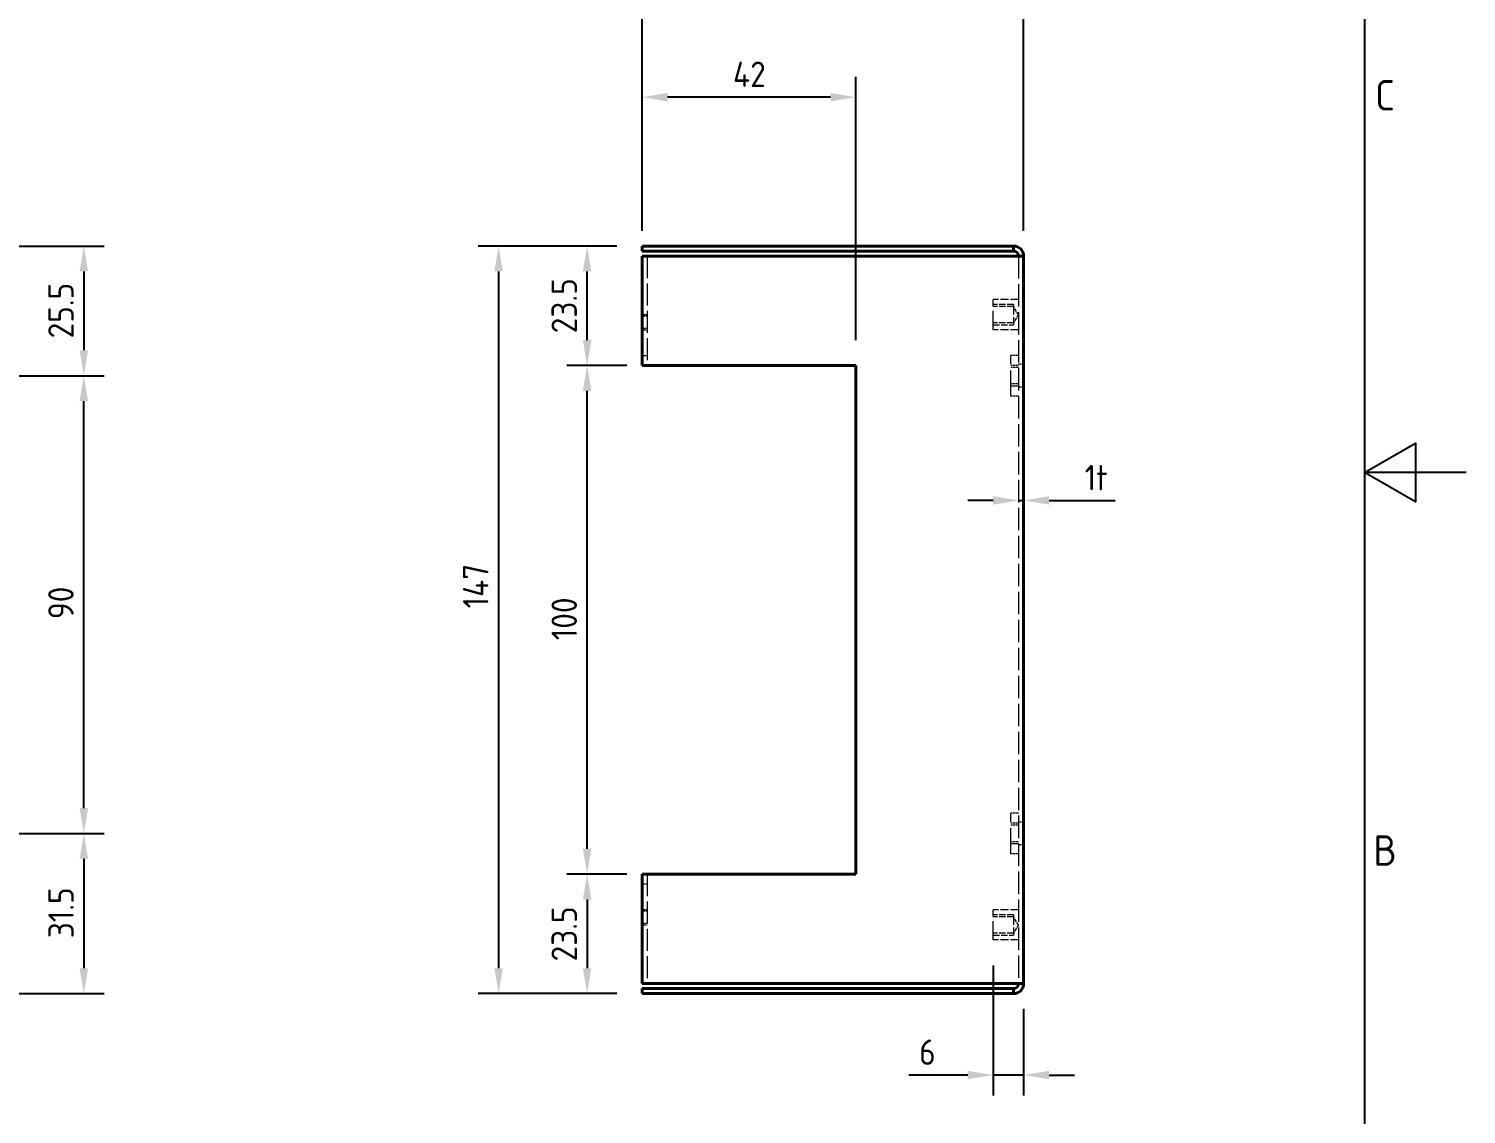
# Model space of a CAD drawing. Header units: millimetres. Extents: x 0 to 840, y 0 to 594.
# Drawn here: x 557.4 to 840, y 170.8 to 384.3 of the extents above; entities that cross this region are included whole.
import ezdxf

# ---------------------------------------------------------------- set-up
doc = ezdxf.new("R2010")
doc.units = ezdxf.units.MM
doc.header["$LTSCALE"] = 2
doc.linetypes.add('DASHED', pattern=[0.2067, 0.1654, -0.0413])
doc.layers.get('0').update_dxf_attribs({"color": 3, "lineweight": 25})
for name, color, linetype, lineweight in [('가려진 것(ISO)', 2, 'DASHED', 18), ('가시적인 것(ISO)', 3, 'Continuous', 40), ('경계(ISO)', 7, 'Continuous', 25), ('치수(ISO)', 2, 'Continuous', 25)]:
    doc.layers.add(name, color=color, linetype=linetype, lineweight=lineweight)
doc.styles.add('문자 텍스트_M2B', font='isocp.shx')
doc.styles.add('치수 텍스트_PSTEK_POSCO', font='isocp.shx')
doc.dimstyles.new('치수_PSTEK_POSCO', dxfattribs={"dimscale": 2, "dimtxt": 2.5, "dimasz": 2.5, "dimexe": 2, "dimexo": 2.5, "dimgap": 1, "dimtad": 1, "dimrnd": 1e-08, "dimdsep": 46, "dimtxsty": '치수 텍스트_PSTEK_POSCO', "dimcen": 0.09, "dimdle": 10, "dimclrd": 7, "dimclre": 7, "dimclrt": 2, "dimadec": 1, "dimazin": 2, "dimtfac": 1, "dimtmove": 0, "dimatfit": 3, "dimfxl": 0, "dimtolj": 1, "dimlwd": -1, "dimlwe": -1, "dimarcsym": 0})

# ---------------------------------------------------------------- blocks, each defined once
blk = doc.blocks.new('경계 Default Border')
at = {"layer": '경계(ISO)', "flags": 128}
for points in [[(10, 10), (10, 287.0000076293945), (410, 287.0000076293945), (410, 10), (10, 10)], [(420, 148.5000038146973), (410, 148.5000038146973), (415, 151.3867473602295), (415, 145.6132507324219), (410, 148.5000038146973)]]:
    blk.add_lwpolyline(points, dxfattribs=at)
at = {"layer": '경계(ISO)', "color": 2, "char_height": 3.00000011920929, "attachment_point": 7, "style": '문자 텍스트_M2B'}
for s, insert in [('C', (411.0445395201643, 184.0963944559917)), ('B', (410.878270202895, 109.8463944559917))]:
    blk.add_mtext(s, dxfattribs=dict(at, insert=insert))
blk = doc.blocks.new('*D23')
at = {"layer": 'Defpoints', "color": 0, "transparency": 16777216}
for p in [(677.9792913180372, 341.5518766845329), (649.7457887706696, 194.5518766845322), (677.9792913180372, 194.5518766845322)]:
    blk.add_point(p, dxfattribs=at)
at = {"layer": '치수(ISO)', "color": 7, "transparency": 16777216}
for p, q in [((672.9792913180372, 341.5518766845329), (645.7457887706697, 341.5518766845329)), ((649.7457887706697, 336.5518766845329), (649.7457887706696, 199.5518766845322)), ((672.9792913180372, 194.5518766845322), (645.7457887706696, 194.5518766845322))]:
    blk.add_line(p, q, dxfattribs=at)
for points in [[(648.9124554373363, 336.5518766845329), (650.5791221040031, 336.5518766845329), (649.7457887706697, 341.5518766845329)], [(648.9124554373362, 199.5518766845322), (650.579122104003, 199.5518766845322), (649.7457887706696, 194.5518766845322)]]:
    blk.add_solid(points, dxfattribs=at)
at = {"layer": '치수(ISO)', "color": 2, "transparency": 16777216, "insert": (645.2457887706696, 270.301876684533), "char_height": 5, "attachment_point": 4, "rotation": 90, "style": '치수 텍스트_PSTEK_POSCO'}
blk.add_mtext('\\A1;147', dxfattribs=at)
blk = doc.blocks.new('*D24')
at = {"layer": 'Defpoints', "color": 0, "transparency": 16777216}
for p in [(667.1491379567304, 318.0518766845325), (679.9792913180374, 318.0518766845325), (679.9792913180374, 218.0518766845326)]:
    blk.add_point(p, dxfattribs=at)
at = {"layer": '치수(ISO)', "color": 7, "transparency": 16777216}
for p, q in [((674.9792913180374, 318.0518766845325), (663.1491379567304, 318.0518766845325)), ((667.1491379567303, 223.0518766845326), (667.1491379567304, 313.0518766845325)), ((674.9792913180374, 218.0518766845326), (663.1491379567303, 218.0518766845326))]:
    blk.add_line(p, q, dxfattribs=at)
for points in [[(666.3158046233971, 313.0518766845325), (667.9824712900638, 313.0518766845325), (667.1491379567304, 318.0518766845325)], [(666.315804623397, 223.0518766845326), (667.9824712900637, 223.0518766845326), (667.1491379567303, 218.0518766845326)]]:
    blk.add_solid(points, dxfattribs=at)
at = {"layer": '치수(ISO)', "color": 2, "transparency": 16777216, "insert": (662.6491379567303, 264.0499081805955), "char_height": 5, "attachment_point": 4, "rotation": 90, "style": '치수 텍스트_PSTEK_POSCO'}
blk.add_mtext('\\A1;100', dxfattribs=at)
blk = doc.blocks.new('*D25')
at = {"layer": 'Defpoints', "color": 0, "transparency": 16777216}
for p in [(667.1491379567304, 341.5518766845329), (677.9792913180372, 341.5518766845329), (679.9792913180374, 318.0518766845325)]:
    blk.add_point(p, dxfattribs=at)
at = {"layer": '치수(ISO)', "color": 7, "transparency": 16777216}
for p, q in [((672.9792913180372, 341.5518766845329), (663.1491379567304, 341.5518766845329)), ((667.1491379567304, 323.0518766845325), (667.1491379567304, 336.5518766845329)), ((674.9792913180374, 318.0518766845325), (663.1491379567304, 318.0518766845325))]:
    blk.add_line(p, q, dxfattribs=at)
for points in [[(666.3158046233971, 336.5518766845329), (667.9824712900638, 336.5518766845329), (667.1491379567304, 341.5518766845329)], [(666.3158046233971, 323.0518766845325), (667.9824712900638, 323.0518766845325), (667.1491379567304, 318.0518766845325)]]:
    blk.add_solid(points, dxfattribs=at)
at = {"layer": '치수(ISO)', "color": 2, "transparency": 16777216, "insert": (662.6486458307461, 324.384839041971), "char_height": 5, "attachment_point": 4, "rotation": 90, "style": '치수 텍스트_PSTEK_POSCO'}
blk.add_mtext('\\A1;23.5', dxfattribs=at)
blk = doc.blocks.new('*D29')
at = {"layer": 'Defpoints', "color": 0, "transparency": 16777216}
for p in [(677.9792913180372, 393.8369602655506), (677.9792913180372, 341.5518766845329), (752.9792913180369, 339.5518766845325)]:
    blk.add_point(p, dxfattribs=at)
at = {"layer": '치수(ISO)', "color": 7, "transparency": 16777216}
for p, q in [((677.9792913180372, 346.5518766845329), (677.9792913180372, 397.8369602655506)), ((752.9792913180369, 344.5518766845325), (752.9792913180369, 397.8369602655506)), ((747.9792913180369, 393.8369602655506), (682.9792913180372, 393.8369602655506))]:
    blk.add_line(p, q, dxfattribs=at)
for points in [[(682.9792913180372, 394.6702935988839), (682.9792913180372, 393.0036269322173), (677.9792913180372, 393.8369602655506)], [(747.9792913180369, 394.6702935988839), (747.9792913180369, 393.0036269322173), (752.9792913180369, 393.8369602655506)]]:
    blk.add_solid(points, dxfattribs=at)
at = {"layer": '치수(ISO)', "color": 2, "transparency": 16777216, "insert": (712.6257379274439, 398.3369602655506), "char_height": 5, "attachment_point": 4, "style": '치수 텍스트_PSTEK_POSCO'}
blk.add_mtext('\\A1;75', dxfattribs=at)
blk = doc.blocks.new('*D30')
at = {"layer": 'Defpoints', "color": 0, "transparency": 16777216}
for p in [(679.9792913180374, 218.0518766845326), (667.1491379567303, 194.5518766845322), (677.9792913180372, 194.5518766845322)]:
    blk.add_point(p, dxfattribs=at)
at = {"layer": '치수(ISO)', "color": 7, "transparency": 16777216}
for p, q in [((674.9792913180374, 218.0518766845326), (663.1491379567303, 218.0518766845326)), ((667.1491379567303, 213.0518766845326), (667.1491379567303, 199.5518766845322)), ((672.9792913180372, 194.5518766845322), (663.1491379567303, 194.5518766845322))]:
    blk.add_line(p, q, dxfattribs=at)
for points in [[(666.315804623397, 213.0518766845326), (667.9824712900637, 213.0518766845326), (667.1491379567303, 218.0518766845326)], [(666.315804623397, 199.5518766845322), (667.9824712900637, 199.5518766845322), (667.1491379567303, 194.5518766845322)]]:
    blk.add_solid(points, dxfattribs=at)
at = {"layer": '치수(ISO)', "color": 2, "transparency": 16777216, "insert": (662.6486458307461, 200.8848390419706), "char_height": 5, "attachment_point": 4, "rotation": 90, "style": '치수 텍스트_PSTEK_POSCO'}
blk.add_mtext('\\A1;23.5', dxfattribs=at)
blk = doc.blocks.new('*D31')
at = {"layer": 'Defpoints', "color": 0, "transparency": 16777216}
for p in [(751.9792913180368, 291.5224604152371), (751.9792913180368, 286.964586511274), (752.9792913180369, 286.964586511274)]:
    blk.add_point(p, dxfattribs=at)
at = {"layer": '치수(ISO)', "color": 7, "transparency": 16777216}
for p, q in [((746.9792913180368, 291.5224604152371), (741.9792913180368, 291.5224604152371)), ((751.9792913180368, 291.5224604152371), (752.9792913180369, 291.5224604152371)), ((757.9792913180369, 291.5224604152371), (770.9792913180369, 291.5224604152371))]:
    blk.add_line(p, q, dxfattribs=at)
for points in [[(746.9792913180368, 292.3557937485704), (746.9792913180368, 290.6891270819038), (751.9792913180368, 291.5224604152371)], [(757.9792913180369, 292.3557937485704), (757.9792913180369, 290.6891270819038), (752.9792913180369, 291.5224604152371)]]:
    blk.add_solid(points, dxfattribs=at)
at = {"layer": '치수(ISO)', "color": 2, "transparency": 16777216, "insert": (764.9792913180369, 296.0224604152371), "char_height": 5, "attachment_point": 4, "style": '치수 텍스트_PSTEK_POSCO'}
blk.add_mtext('\\A1;1t', dxfattribs=at)
blk = doc.blocks.new('*D50')
at = {"layer": 'Defpoints', "color": 0, "transparency": 16777216}
for p in [(746.979291318031, 205.1018766845326), (752.9792913180369, 196.5518766845326), (752.9792913180369, 178.5518766845326)]:
    blk.add_point(p, dxfattribs=at)
at = {"layer": '치수(ISO)', "color": 7, "transparency": 16777216}
for p, q in [((746.979291318031, 200.1018766845326), (746.979291318031, 174.5518766845326)), ((752.9792913180369, 191.5518766845326), (752.9792913180369, 174.5518766845326)), ((741.979291318031, 178.5518766845326), (730.4320472235428, 178.5518766845326)), ((752.9792913180369, 178.5518766845326), (746.979291318031, 178.5518766845326)), ((757.9792913180369, 178.5518766845326), (762.9792913180369, 178.5518766845326))]:
    blk.add_line(p, q, dxfattribs=at)
for points in [[(741.979291318031, 179.3852100178659), (741.979291318031, 177.7185433511993), (746.979291318031, 178.5518766845326)], [(757.9792913180369, 179.3852100178659), (757.9792913180369, 177.7185433511993), (752.9792913180369, 178.5518766845326)]]:
    blk.add_solid(points, dxfattribs=at)
at = {"layer": '치수(ISO)', "color": 2, "transparency": 16777216, "insert": (732.4320472235428, 183.0518766845326), "char_height": 5, "attachment_point": 4, "style": '치수 텍스트_PSTEK_POSCO'}
blk.add_mtext('\\A1;6', dxfattribs=at)
blk = doc.blocks.new('*D53')
at = {"layer": 'Defpoints', "color": 0, "transparency": 16777216}
for p in [(677.9792913180369, 370.8098855148295), (677.9792913180369, 339.5518766845325), (719.9792913179534, 318.0518766845325)]:
    blk.add_point(p, dxfattribs=at)
at = {"layer": '치수(ISO)', "color": 7, "transparency": 16777216}
for p, q in [((677.9792913180369, 344.5518766845325), (677.9792913180369, 374.8098855148295)), ((719.9792913179534, 323.0518766845325), (719.9792913179534, 374.8098855148295)), ((714.9792913179534, 370.8098855148295), (682.9792913180369, 370.8098855148295))]:
    blk.add_line(p, q, dxfattribs=at)
for points in [[(682.9792913180369, 371.6432188481628), (682.9792913180369, 369.9765521814962), (677.9792913180369, 370.8098855148295)], [(714.9792913179534, 371.6432188481628), (714.9792913179534, 369.9765521814962), (719.9792913179534, 370.8098855148295)]]:
    blk.add_solid(points, dxfattribs=at)
at = {"layer": '치수(ISO)', "color": 2, "transparency": 16777216, "insert": (695.8291436801985, 375.3103776408137), "char_height": 5, "attachment_point": 4, "style": '치수 텍스트_PSTEK_POSCO'}
blk.add_mtext('\\A1;42', dxfattribs=at)
blk = doc.blocks.new('*D54')
at = {"layer": 'Defpoints', "color": 0, "transparency": 16777216}
for p in [(522.8272158438951, 316.051876684533), (568.2025833271665, 316.051876684533), (530.8272158438953, 226.051876684533)]:
    blk.add_point(p, dxfattribs=at)
at = {"layer": '치수(ISO)', "color": 7, "transparency": 16777216}
for p, q in [((527.8272158438951, 316.051876684533), (572.2025833271665, 316.051876684533)), ((568.2025833271664, 231.051876684533), (568.2025833271665, 311.051876684533)), ((535.8272158438953, 226.051876684533), (572.2025833271664, 226.051876684533))]:
    blk.add_line(p, q, dxfattribs=at)
for points in [[(567.3692499938331, 311.051876684533), (569.0359166604999, 311.051876684533), (568.2025833271665, 316.051876684533)], [(567.369249993833, 231.051876684533), (569.0359166604998, 231.051876684533), (568.2025833271664, 226.051876684533)]]:
    blk.add_solid(points, dxfattribs=at)
at = {"layer": '치수(ISO)', "color": 2, "transparency": 16777216, "insert": (563.7025833271664, 268.1963547900027), "char_height": 5, "attachment_point": 4, "rotation": 90, "style": '치수 텍스트_PSTEK_POSCO'}
blk.add_mtext('\\A1;90', dxfattribs=at)
blk = doc.blocks.new('*D55')
at = {"layer": 'Defpoints', "color": 0, "transparency": 16777216}
for p in [(531.3272158438953, 341.5518766845329), (522.8272158438951, 316.051876684533), (568.2025833271665, 316.051876684533)]:
    blk.add_point(p, dxfattribs=at)
at = {"layer": '치수(ISO)', "color": 7, "transparency": 16777216}
for p, q in [((536.3272158438953, 341.5518766845329), (572.2025833271665, 341.5518766845329)), ((568.2025833271665, 336.5518766845329), (568.2025833271665, 321.051876684533)), ((527.8272158438951, 316.051876684533), (572.2025833271665, 316.051876684533))]:
    blk.add_line(p, q, dxfattribs=at)
for points in [[(567.3692499938331, 336.5518766845329), (569.0359166604999, 336.5518766845329), (568.2025833271665, 341.5518766845329)], [(567.3692499938331, 321.051876684533), (569.0359166604999, 321.051876684533), (568.2025833271665, 316.051876684533)]]:
    blk.add_solid(points, dxfattribs=at)
at = {"layer": '치수(ISO)', "color": 2, "transparency": 16777216, "insert": (563.7020912011822, 323.3848390419712), "char_height": 5, "attachment_point": 4, "rotation": 90, "style": '치수 텍스트_PSTEK_POSCO'}
blk.add_mtext('\\A1;25.5', dxfattribs=at)
blk = doc.blocks.new('*D56')
at = {"layer": 'Defpoints', "color": 0, "transparency": 16777216}
for p in [(530.8272158438953, 226.051876684533), (531.3272158438953, 194.5518766845322), (568.2025833271664, 194.5518766845322)]:
    blk.add_point(p, dxfattribs=at)
at = {"layer": '치수(ISO)', "color": 7, "transparency": 16777216}
for p, q in [((535.8272158438953, 226.051876684533), (572.2025833271664, 226.051876684533)), ((568.2025833271664, 221.051876684533), (568.2025833271664, 199.5518766845322)), ((536.3272158438953, 194.5518766845322), (572.2025833271664, 194.5518766845322))]:
    blk.add_line(p, q, dxfattribs=at)
for points in [[(567.369249993833, 221.051876684533), (569.0359166604998, 221.051876684533), (568.2025833271664, 226.051876684533)], [(567.369249993833, 199.5518766845322), (569.0359166604998, 199.5518766845322), (568.2025833271664, 194.5518766845322)]]:
    blk.add_solid(points, dxfattribs=at)
at = {"layer": '치수(ISO)', "color": 2, "transparency": 16777216, "insert": (563.7025833271664, 205.4483232939393), "char_height": 5, "attachment_point": 4, "rotation": 90, "style": '치수 텍스트_PSTEK_POSCO'}
blk.add_mtext('\\A1;31.5', dxfattribs=at)

msp = doc.modelspace()

# ---------------------------------------------------------------- linework, layer by layer
at = {"layer": '가려진 것(ISO)', "ltscale": 13.00193500518799}
for p, q in [((678.9792913180366, 339.5518766845325), (678.9792913180366, 318.0518766845325)), ((678.9792913180366, 218.0518766845326), (678.9792913180366, 196.5518766845326))]:
    msp.add_line(p, q, dxfattribs=at)
at = {"layer": '가려진 것(ISO)', "ltscale": 13.30430603027344}
msp.add_line((751.9792913180368, 339.5518766845325), (751.9792913180368, 196.5518766845326), dxfattribs=at)
at = {"layer": '가려진 것(ISO)', "ltscale": 11.2091178894043}
for p, q in [((746.9792913180308, 325.1018766845326), (746.9792913180308, 331.0018766845326)), ((746.9792913180308, 205.1018766845326), (746.9792913180308, 211.0018766845326))]:
    msp.add_line(p, q, dxfattribs=at)
at = {"layer": '가려진 것(ISO)', "ltscale": 4.761641502380371}
for p, q in [((751.9792913180308, 331.0018766845326), (746.9792913180308, 331.0018766845326)), ((751.9792913180308, 325.1018766845326), (746.9792913180308, 325.1018766845326)), ((751.9792913180308, 211.0018766845326), (746.9792913180308, 211.0018766845326)), ((751.9792913180308, 205.1018766845326), (746.9792913180308, 205.1018766845326))]:
    msp.add_line(p, q, dxfattribs=at)
at = {"layer": '가려진 것(ISO)', "ltscale": 0.9522482752799988}
for p, q in [((678.9792913180349, 328.0518766845325), (677.9792913180348, 328.0518766845325)), ((678.9792913180349, 327.7813766845326), (677.9792913180348, 327.7813766845326)), ((678.9792913180349, 325.3223766845326), (677.9792913180348, 325.3223766845326)), ((677.9792913180348, 325.0518766845325), (678.9792913180349, 325.0518766845325)), ((677.9792913180329, 320.0518766845326), (678.9792913180328, 320.0518766845326)), ((752.9792913180347, 318.301876684533), (751.9792913180346, 318.301876684533)), ((752.9792913180347, 313.801876684533), (751.9792913180346, 313.801876684533)), ((752.9792913180347, 228.3018766845329), (751.9792913180346, 228.3018766845329)), ((752.9792913180347, 223.8018766845329), (751.9792913180346, 223.8018766845329)), ((678.9792913180328, 216.0518766845326), (677.9792913180329, 216.0518766845326)), ((678.9792913180349, 211.0518766845327), (677.9792913180348, 211.0518766845327)), ((678.9792913180349, 210.7813766845327), (677.9792913180348, 210.7813766845327)), ((678.9792913180349, 208.3223766845327), (677.9792913180348, 208.3223766845327)), ((677.9792913180348, 208.0518766845327), (678.9792913180349, 208.0518766845327))]:
    msp.add_line(p, q, dxfattribs=at)
at = {"layer": '가려진 것(ISO)', "ltscale": 3.809293270111084}
for p, q in [((750.9792913180308, 330.0518766845326), (746.9792913180308, 330.0518766845326)), ((750.9792913180308, 329.6728766845326), (746.9792913180308, 329.6728766845326)), ((750.9792913180308, 326.4308766845326), (746.9792913180308, 326.4308766845326)), ((746.9792913180308, 326.0518766845325), (750.9792913180308, 326.0518766845325)), ((750.9792913180308, 210.0518766845326), (746.9792913180308, 210.0518766845326)), ((750.9792913180308, 209.6728766845326), (746.9792913180308, 209.6728766845326)), ((750.9792913180308, 206.4308766845326), (746.9792913180308, 206.4308766845326)), ((746.9792913180308, 206.0518766845326), (750.9792913180308, 206.0518766845326))]:
    msp.add_line(p, q, dxfattribs=at)
at = {"layer": '가려진 것(ISO)', "ltscale": 5.983680725097656}
for p, q in [((750.9792913180308, 330.0518766845326), (750.9792913180308, 326.0518766845325)), ((750.9792913180308, 210.0518766845326), (750.9792913180308, 206.0518766845326))]:
    msp.add_line(p, q, dxfattribs=at)
at = {"layer": '가려진 것(ISO)', "ltscale": 1.80089795589447}
for p, q in [((751.9532863814744, 328.0518766845325), (750.9792913180308, 329.6728766845326)), ((751.9532863814744, 328.0518766845325), (750.9792913180308, 326.4308766845326)), ((751.9532863814744, 208.0518766845326), (750.9792913180308, 209.6728766845326)), ((751.9532863814744, 208.0518766845326), (750.9792913180308, 206.4308766845326))]:
    msp.add_line(p, q, dxfattribs=at)
at = {"layer": '가려진 것(ISO)', "ltscale": 15.19880294799805}
for p, q in [((750.4792913180347, 312.051876684533), (750.4792913180347, 320.0518766845329)), ((750.4792913180347, 222.051876684533), (750.4792913180347, 230.0518766845329))]:
    msp.add_line(p, q, dxfattribs=at)
at = {"layer": '가려진 것(ISO)', "ltscale": 1.428422451019287}
for p, q in [((751.9792913180346, 320.0518766845329), (750.4792913180347, 320.0518766845329)), ((751.9792913180346, 318.051876684533), (750.4792913180347, 318.051876684533)), ((751.9792913180346, 317.672876684533), (750.4792913180347, 317.672876684533)), ((751.9792913180346, 314.430876684533), (750.4792913180347, 314.430876684533)), ((750.4792913180347, 314.051876684533), (751.9792913180346, 314.051876684533)), ((751.9792913180346, 312.051876684533), (750.4792913180347, 312.051876684533)), ((751.9792913180346, 230.0518766845329), (750.4792913180347, 230.0518766845329)), ((751.9792913180346, 228.051876684533), (750.4792913180347, 228.051876684533)), ((751.9792913180346, 227.672876684533), (750.4792913180347, 227.672876684533)), ((751.9792913180346, 224.430876684533), (750.4792913180347, 224.430876684533)), ((750.4792913180347, 224.0518766845329), (751.9792913180346, 224.0518766845329)), ((751.9792913180346, 222.0518766845329), (750.4792913180347, 222.0518766845329))]:
    msp.add_line(p, q, dxfattribs=at)
at = {"layer": '가시적인 것(ISO)'}
for p, q in [((750.9792913180372, 341.5518766845326), (677.9792913180371, 341.5518766845329)), ((677.9792913180371, 340.5518766845329), (677.9792913180371, 341.5518766845329)), ((750.9792913180372, 340.5518766845325), (677.9792913180371, 340.5518766845329)), ((677.9792913180368, 318.0518766845325), (677.9792913180368, 339.5518766845325)), ((679.9792913180373, 339.5518766845325), (677.9792913180368, 339.5518766845325)), ((679.9792913180373, 339.5518766845325), (750.9792913180374, 339.5518766845325)), ((750.9792913180372, 340.5518766845325), (750.9792913180372, 341.5518766845326)), ((752.9792913180369, 339.5518766845325), (750.9792913180374, 339.5518766845325)), ((752.9792913180368, 196.5518766845326), (752.9792913180368, 339.5518766845325)), ((679.9792913180373, 318.0518766845325), (677.9792913180368, 318.0518766845325)), ((679.9792913180373, 318.0518766845325), (719.9792913180373, 318.0518766845325)), ((719.9792913180373, 318.0518766845325), (719.9792913180373, 218.0518766845326)), ((677.9792913180368, 218.0518766845326), (679.9792913180373, 218.0518766845326)), ((677.9792913180368, 196.5518766845326), (677.9792913180368, 218.0518766845326)), ((719.9792913180373, 218.0518766845326), (679.9792913180373, 218.0518766845326)), ((677.9792913180368, 196.5518766845326), (679.9792913180373, 196.5518766845326)), ((750.9792913180372, 195.5518766845326), (677.9792913180371, 195.5518766845322)), ((677.9792913180371, 195.5518766845322), (677.9792913180371, 194.5518766845322)), ((750.9792913180374, 196.5518766845326), (679.9792913180373, 196.5518766845326)), ((750.9792913180372, 196.5518766845326), (752.9792913180368, 196.5518766845326)), ((750.9792913180372, 195.5518766845326), (750.9792913180372, 194.5518766845326)), ((677.9792913180371, 194.5518766845322), (750.9792913180372, 194.5518766845326))]:
    msp.add_line(p, q, dxfattribs=at)
for centre, radius, start, end in [((750.9792913180368, 339.5518766845325), 1.999999999999987, 0, 90), ((750.9792913180366, 339.5518766845325), 0.9999999999999953, 0, 90), ((750.9792913180366, 196.5518766845326), 2.000000000000002, 270, 0), ((750.9792913180366, 196.5518766845326), 0.9999999999999953, 270, 0)]:
    msp.add_arc(centre, radius, start, end, dxfattribs=at)

# ---------------------------------------------------------------- block references
at = {"xscale": 2, "yscale": 2, "zscale": 2}
msp.add_blockref('경계 Default Border', (0, 0), dxfattribs=at)

# ---------------------------------------------------------------- dimensions: what is measured, and where the dimension line sits
at = {"layer": '치수(ISO)', "color": 7}
for base, p1, p2, override, picture, middle in [((677.9792913180372, 393.8369602655506), (752.9792913180369, 339.5518766845325), (677.9792913180372, 341.5518766845329), {"dimdec": 2, "dimtp": 0, "dimtm": -0, "dimtdec": 2, "dimtofl": 0, "dimatfit": 1}, '*D29', (715.4792913180371, 393.8369602655506)), ((752.9792913180369, 178.5518766845326), (746.979291318031, 205.1018766845326), (752.9792913180369, 196.5518766845326), {"dimdec": 2, "dimtp": 0, "dimtm": -0, "dimtdec": 2, "dimtofl": 1, "dimatfit": 1}, '*D50', (733.7056692707869, 178.5518766845326))]:
    dim = msp.add_linear_dim(base=base, p1=p1, p2=p2, dimstyle='치수_PSTEK_POSCO', override=override, dxfattribs=at)
    dim.commit()
    dim.dimension.update_dxf_attribs({"geometry": picture, "text_midpoint": middle, "dimtype": 160})
for base, p1, p2, angle, picture, middle in [((677.9792913180369, 370.8098855148295), (719.9792913179534, 318.0518766845325), (677.9792913180369, 339.5518766845325), 180, '*D53', (698.9792913179938, 370.8098855148295)), ((568.2025833271665, 316.051876684533), (531.3272158438953, 341.5518766845329), (522.8272158438951, 316.051876684533), 90, '*D55', (568.2025833271664, 328.8018766845329)), ((649.7457887706696, 194.5518766845322), (677.9792913180372, 341.5518766845329), (677.9792913180372, 194.5518766845322), 90, '*D23', (649.7457887706696, 274.551876684533)), ((667.1491379567304, 341.5518766845329), (679.9792913180374, 318.0518766845325), (677.9792913180372, 341.5518766845329), 270, '*D25', (667.1491379567303, 329.8018766845328)), ((667.1491379567304, 318.0518766845325), (679.9792913180374, 218.0518766845326), (679.9792913180374, 318.0518766845325), 90, '*D24', (667.1491379567303, 268.0518766845325)), ((568.2025833271665, 316.051876684533), (530.8272158438953, 226.051876684533), (522.8272158438951, 316.051876684533), 90, '*D54', (568.2025833271664, 271.051876684533)), ((568.2025833271664, 194.5518766845322), (530.8272158438953, 226.051876684533), (531.3272158438953, 194.5518766845322), 90, '*D56', (568.2025833271664, 210.3018766845326)), ((667.1491379567303, 194.5518766845322), (679.9792913180374, 218.0518766845326), (677.9792913180372, 194.5518766845322), 90, '*D30', (667.1491379567303, 206.3018766845324))]:
    dim = msp.add_linear_dim(base=base, p1=p1, p2=p2, angle=angle, dimstyle='치수_PSTEK_POSCO', override={"dimdec": 2, "dimtp": 0, "dimtm": -0, "dimtdec": 2, "dimtofl": 0, "dimatfit": 1}, dxfattribs=at)
    dim.commit()
    dim.dimension.update_dxf_attribs({"geometry": picture, "text_midpoint": middle, "dimtype": 160})
dim = msp.add_linear_dim(base=(751.9792913180368, 291.5224604152371), p1=(752.9792913180369, 286.964586511274), p2=(751.9792913180368, 286.964586511274), text='<>t', dimstyle='치수_PSTEK_POSCO', override={"dimdec": 2, "dimse1": 1, "dimse2": 1, "dimtp": 0, "dimtm": -0, "dimtdec": 2, "dimtofl": 1, "dimatfit": 1}, dxfattribs=at)
dim.commit()
dim.dimension.update_dxf_attribs({"geometry": '*D31', "text_midpoint": (766.9792913180369, 291.5224604152371), "dimtype": 160})

doc.saveas('drawing.dxf')
